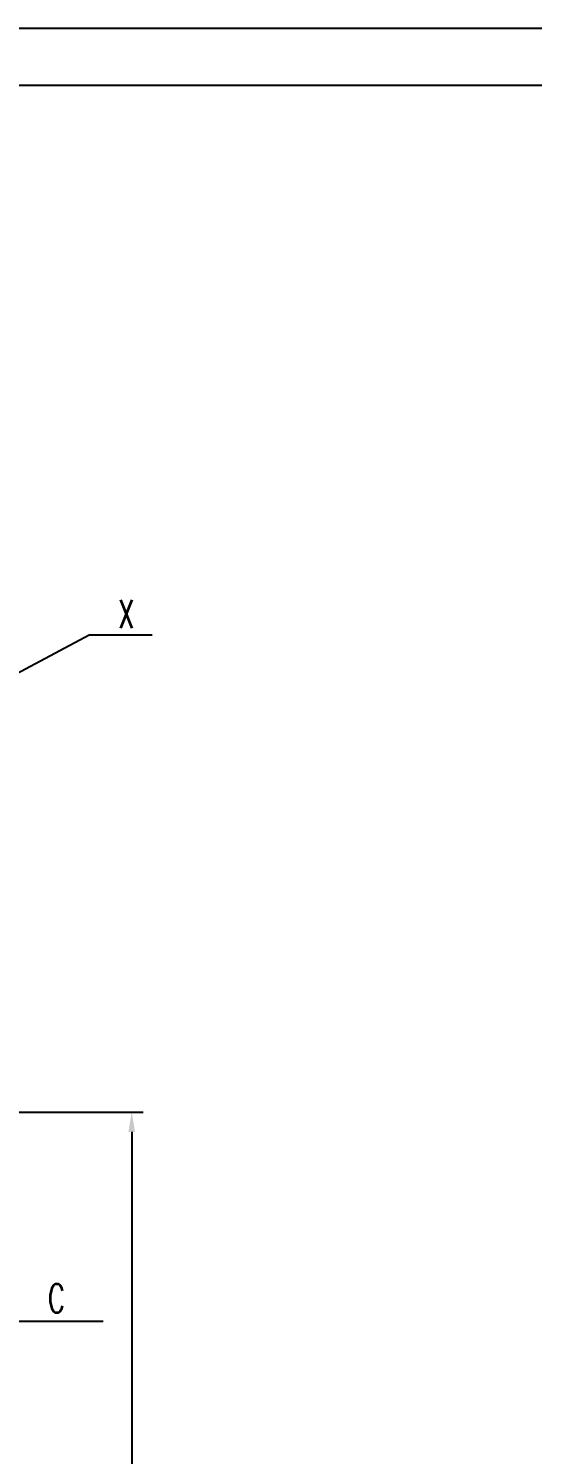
# Model space of a CAD drawing. Extents: x 2963 to 8481, y 2091 to 3069.
# Drawn here: x 3274.6 to 3363.6, y 2811 to 3063.1 of the extents above; entities that cross this region are included whole.
import ezdxf
from ezdxf.enums import TextEntityAlignment as Align

# ---------------------------------------------------------------- set-up
doc = ezdxf.new("R2010")
doc.units = 0
doc.header["$LTSCALE"] = 20
doc.header["$MEASUREMENT"] = 0
doc.layers.add('粗实线', color=7, linetype='CONTINUOUS')
doc.layers.add('细实线', color=3, linetype='CONTINUOUS')
doc.styles.add('HZ', font='romans.shx', dxfattribs={"width": 0.667, "bigfont": 'hztxt.shx'})
doc.styles.get("Standard").update_dxf_attribs({"font": 'TXT.SHX'})
doc.dimstyles.get("Standard").update_dxf_attribs({"dimtxt": 0.18, "dimasz": 0.18, "dimexe": 0.18, "dimexo": 0.0625, "dimgap": 0.09, "dimtad": 0, "dimtih": 1, "dimtoh": 1, "dimdec": 4, "dimzin": 0, "dimdsep": 46, "dimtxsty": 'Standard', "dimcen": 0.09, "dimadec": 0, "dimazin": 0, "dimtfac": 1, "dimtdec": 4, "dimtofl": 0, "dimtmove": 0, "dimatfit": 3, "dimfxl": 0, "dimtolj": 1, "dimtzin": 0, "dimarcsym": 0})

# ---------------------------------------------------------------- blocks, each defined once
blk = doc.blocks.new('*D80')
at = {"layer": '细实线', "color": 3, "lineweight": -2}
for p, q in [((3252.1, 2871.52), (3294.8, 2871.52)), ((3292.8, 2868.02), (3292.8, 2450.02)), ((3250.47, 2446.52), (3294.8, 2446.52))]:
    blk.add_line(p, q, dxfattribs=at)
at = {"layer": '细实线', "color": 3}
for points in [[(3292.21, 2868.02), (3293.38, 2868.02), (3292.8, 2871.52)], [(3292.21, 2450.02), (3293.38, 2450.02), (3292.8, 2446.52)]]:
    blk.add_solid(points, dxfattribs=at)
at = {"layer": '细实线', "color": 3, "insert": (3289.5, 2623.27), "char_height": 4, "attachment_point": 5, "rotation": 90, "style": 'HZ'}
blk.add_mtext('\\A1;8500', dxfattribs=at)

msp = doc.modelspace()

# ---------------------------------------------------------------- linework, layer by layer
at = {"layer": '粗实线'}
msp.add_lwpolyline([(4142.1929, 2232.0607), (2988.1929, 2232.0607), (2988.1929, 3053.0607), (4142.1929, 3053.0607)], close=True, dxfattribs=at)
at = {"layer": '细实线', "color": 3}
for p, q in [((4152.1929, 3063.0607), (2963.1929, 3063.0607)), ((3253.2513, 2938.7969), (3285.2875, 2955.9156)), ((3285.2875, 2955.9156), (3296.4102, 2955.9156)), ((3269.8141, 2834.5975), (3282.7208, 2834.5975)), ((3282.7208, 2834.5975), (3287.7681, 2834.5975))]:
    msp.add_line(p, q, dxfattribs=at)

# ---------------------------------------------------------------- texts
at = {"layer": '细实线', "color": 3, "style": 'HZ', "width": 0.67}
msp.add_text('X', height=5, dxfattribs=at).set_placement((3290.4048, 2957.0527))
msp.add_text('C', height=5, dxfattribs=at).set_placement((3277.9815, 2838.5975), align=Align.MIDDLE_LEFT)

# ---------------------------------------------------------------- dimensions: what is measured, and where the dimension line sits
at = {"layer": '细实线'}
dim = msp.add_linear_dim(base=(3292.7973, 2446.5229), p1=(3252.1009, 2871.5229), p2=(3250.465, 2446.5229), angle=90, text='8500', dimstyle='Standard', override={"dimtxt": 4, "dimasz": 3.5, "dimexe": 2, "dimexo": 0, "dimgap": 1.3, "dimtad": 1, "dimtih": 0, "dimtoh": 0, "dimdec": 3, "dimtxsty": 'HZ', "dimcen": 0, "dimclrd": 3, "dimclre": 3, "dimclrt": 3, "dimtol": 1, "dimtp": 10, "dimtm": 10, "dimtfac": 0.1, "dimtdec": 3, "dimtofl": 1}, dxfattribs=at)
dim.commit()
dim.dimension.update_dxf_attribs({"geometry": '*D80', "text_midpoint": (3292.7973, 2623.2713), "dimtype": 160})

doc.saveas('drawing.dxf')
